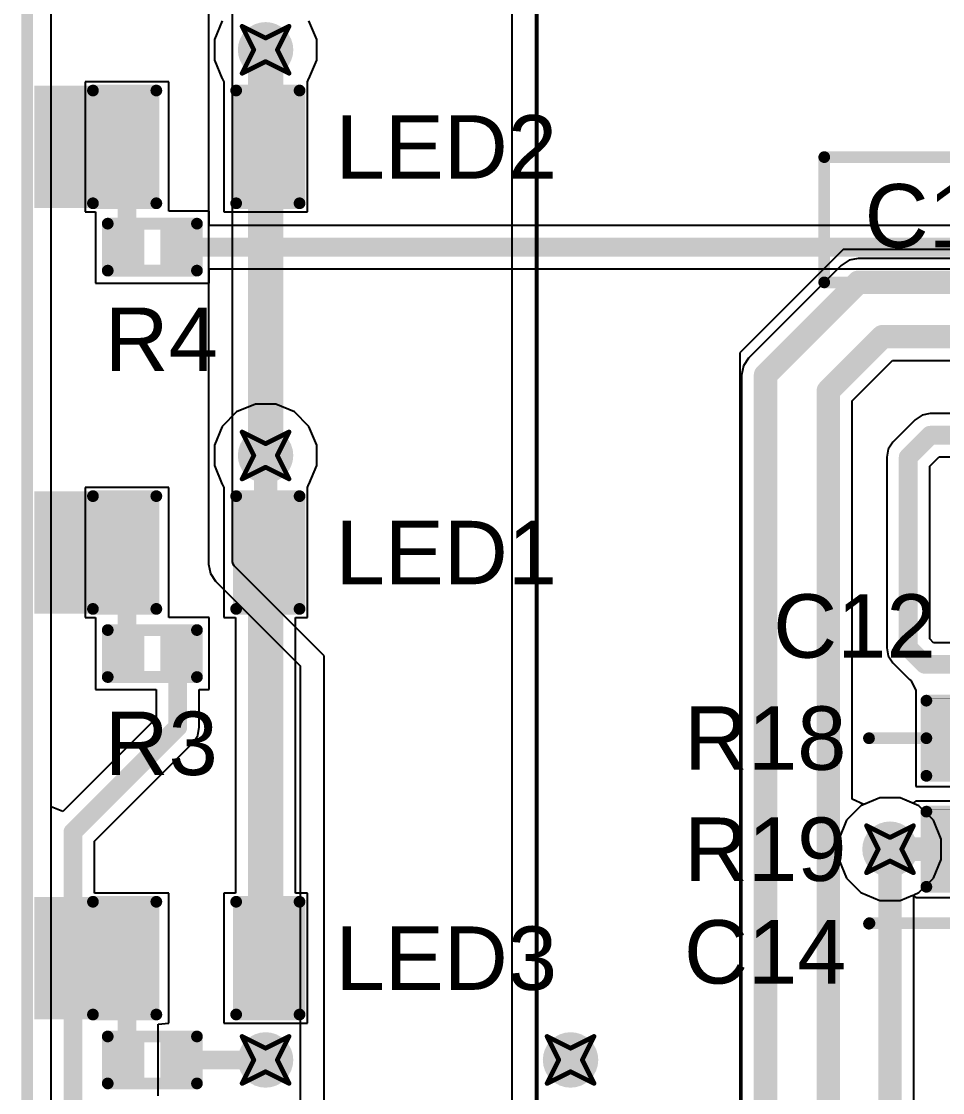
# Model space of a CAD drawing. Header units: inches. Extents: x -6 to 328, y -12 to 81.
# Drawn here: x -5.71 to 4.25, y 15.75 to 27.33 of the extents above; entities that cross this region are included whole.
import ezdxf

# ---------------------------------------------------------------- set-up
doc = ezdxf.new("R2010")
doc.units = ezdxf.units.IN
for name, color, linetype in [('Board Outline', 216, 'Continuous'), ('Bottom Layer', 5, 'Continuous'), ('Drill Drawing', 1, 'Continuous'), ('Top Layer', 1, 'Continuous'), ('Top Overlay', 2, 'Continuous'), ('Top Paste', 8, 'Continuous'), ('Top Solder', 216, 'Continuous'), ('Via Holes', 16, 'Continuous')]:
    doc.layers.add(name, color=color, linetype=linetype)
doc.styles.add('Arial', font='', dxfattribs={"height": 0.2})
doc.styles.get('Arial').set_extended_font_data('Arial')

# ---------------------------------------------------------------- blocks, each defined once
blk = doc.blocks.new('R___0402_14')
at = {"layer": 'Top Layer'}
for points in [[(-0.6985, -0.3175), (-0.6985, 0.3175), (-0.2412999999999999, 0.3175), (-0.2413, -0.3175)], [(0.2412999999999999, -0.3175), (0.2413, 0.3175), (0.6985, 0.3175), (0.6985, -0.3175)]]:
    blk.add_hatch(color=1, dxfattribs=at).paths.add_polyline_path(points)
at = {"layer": 'Top Paste'}
for points in [[(-0.6985, -0.3175), (-0.6985, 0.3175), (-0.2412999999999999, 0.3175), (-0.2413, -0.3175)], [(0.2412999999999999, -0.3175), (0.2413, 0.3175), (0.6985, 0.3175), (0.6985, -0.3175)]]:
    blk.add_hatch(color=8, dxfattribs=at).paths.add_polyline_path(points)
at = {"layer": 'Top Solder'}
for points in [[(-0.75350116, -0.37250116), (-0.75350116, 0.37250116), (-0.1862988399999999, 0.37250116), (-0.18629884, -0.37250116)], [(0.1862988399999999, -0.37250116), (0.18629884, 0.37250116), (0.75350116, 0.37250116), (0.75350116, -0.37250116)]]:
    blk.add_hatch(color=216, dxfattribs=at).paths.add_polyline_path(points)
at = {"layer": 'Top Overlay'}
for points, const_width in [([(0.7874, 0.4064), (-0.7874, 0.4064)], 0.127), ([(-0.7874, 0.4064), (-0.7874, -0.4064)], 0.127), ([(0.7874, 0.4064), (0.7874, -0.4064)], 0.127), ([(0.7874, -0.4064), (-0.7874, -0.4064)], 0.127), ([(0.8128, -0.4318), (-0.8128, -0.4318)], 0.0032258)]:
    blk.add_lwpolyline(points, dxfattribs=dict(at, const_width=const_width))
for points, const_width in [([(-0.8191499999999999, 0.4064, 1), (-0.7556499999999999, 0.4064, 1)], 0.0635), ([(-0.8191499999999999, 0.4064, 1), (-0.7556499999999999, 0.4064, 1)], 0.0635), ([(0.7556499999999999, 0.4064, 1), (0.8191499999999999, 0.4064, 1)], 0.0635), ([(0.7556499999999999, 0.4064, 1), (0.8191499999999999, 0.4064, 1)], 0.0635), ([(-0.8191499999999999, -0.4064, 1), (-0.7556499999999999, -0.4064, 1)], 0.0635), ([(-0.8191499999999999, -0.4064, 1), (-0.7556499999999999, -0.4064, 1)], 0.0635), ([(0.7556499999999999, -0.4064, 1), (0.8191499999999999, -0.4064, 1)], 0.0635), ([(0.7556499999999999, -0.4064, 1), (0.8191499999999999, -0.4064, 1)], 0.0635), ([(-0.81360518, -0.4318, 1), (-0.8119948199999999, -0.4318, 1)], 0.0016129), ([(0.8119948199999999, -0.4318, 1), (0.81360518, -0.4318, 1)], 0.0016129)]:
    blk.add_lwpolyline(points, format="xyb", close=True, dxfattribs=dict(at, const_width=const_width))
blk = doc.blocks.new('R___0402_15')
at = {"layer": 'Top Layer'}
for points in [[(-0.6985, -0.3175), (-0.6985, 0.3175), (-0.2412999999999999, 0.3175), (-0.2413, -0.3175)], [(0.2412999999999999, -0.3175), (0.2413, 0.3175), (0.6985, 0.3175), (0.6985, -0.3175)]]:
    blk.add_hatch(color=1, dxfattribs=at).paths.add_polyline_path(points)
at = {"layer": 'Top Paste'}
for points in [[(-0.6985, -0.3175), (-0.6985, 0.3175), (-0.2412999999999999, 0.3175), (-0.2413, -0.3175)], [(0.2412999999999999, -0.3175), (0.2413, 0.3175), (0.6985, 0.3175), (0.6985, -0.3175)]]:
    blk.add_hatch(color=8, dxfattribs=at).paths.add_polyline_path(points)
at = {"layer": 'Top Solder'}
for points in [[(-0.75350116, -0.37250116), (-0.75350116, 0.37250116), (-0.1862988399999999, 0.37250116), (-0.18629884, -0.37250116)], [(0.1862988399999999, -0.37250116), (0.18629884, 0.37250116), (0.75350116, 0.37250116), (0.75350116, -0.37250116)]]:
    blk.add_hatch(color=216, dxfattribs=at).paths.add_polyline_path(points)
at = {"layer": 'Top Overlay'}
for points, const_width in [([(0.7874, 0.4064), (-0.7874, 0.4064)], 0.127), ([(-0.7874, 0.4064), (-0.7874, -0.4064)], 0.127), ([(0.7874, 0.4064), (0.7874, -0.4064)], 0.127), ([(0.7874, -0.4064), (-0.7874, -0.4064)], 0.127), ([(0.8128, -0.4318), (-0.8128, -0.4318)], 0.0032258)]:
    blk.add_lwpolyline(points, dxfattribs=dict(at, const_width=const_width))
for points, const_width in [([(-0.8191499999999999, 0.4064, 1), (-0.7556499999999999, 0.4064, 1)], 0.0635), ([(-0.8191499999999999, 0.4064, 1), (-0.7556499999999999, 0.4064, 1)], 0.0635), ([(0.7556499999999999, 0.4064, 1), (0.8191499999999999, 0.4064, 1)], 0.0635), ([(0.7556499999999999, 0.4064, 1), (0.8191499999999999, 0.4064, 1)], 0.0635), ([(-0.8191499999999999, -0.4064, 1), (-0.7556499999999999, -0.4064, 1)], 0.0635), ([(-0.8191499999999999, -0.4064, 1), (-0.7556499999999999, -0.4064, 1)], 0.0635), ([(0.7556499999999999, -0.4064, 1), (0.8191499999999999, -0.4064, 1)], 0.0635), ([(0.7556499999999999, -0.4064, 1), (0.8191499999999999, -0.4064, 1)], 0.0635), ([(-0.81360518, -0.4318, 1), (-0.8119948199999999, -0.4318, 1)], 0.0016129), ([(0.8119948199999999, -0.4318, 1), (0.81360518, -0.4318, 1)], 0.0016129)]:
    blk.add_lwpolyline(points, format="xyb", close=True, dxfattribs=dict(at, const_width=const_width))
blk = doc.blocks.new('R___0201_28')
at = {"layer": 'Top Layer'}
for points in [[(-0.40999791, 0.18499963), (-0.13999845, 0.18499963), (-0.13999845, -0.18499963), (-0.40999791, -0.18499963)], [(0.14000099, 0.18499963), (0.41000045, 0.18499963), (0.41000045, -0.18499963), (0.14000099, -0.18499963)]]:
    blk.add_hatch(color=1, dxfattribs=at).paths.add_polyline_path(points)
at = {"layer": 'Top Paste'}
for points in [[(-0.40999791, 0.18499963), (-0.13999845, 0.18499963), (-0.13999845, -0.18499963), (-0.40999791, -0.18499963)], [(0.14000099, 0.18499963), (0.41000045, 0.18499963), (0.41000045, -0.18499963), (0.14000099, -0.18499963)]]:
    blk.add_hatch(color=8, dxfattribs=at).paths.add_polyline_path(points)
at = {"layer": 'Top Solder'}
for points in [[(-0.46499907, 0.24000079), (-0.08499729, 0.24000079), (-0.08499729, -0.24000079), (-0.46499907, -0.24000079)], [(0.08499983, 0.24000079), (0.46500161, 0.24000079), (0.46500161, -0.24000079), (0.08499983, -0.24000079)]]:
    blk.add_hatch(color=216, dxfattribs=at).paths.add_polyline_path(points)
at = {"layer": 'Top Overlay', "const_width": 0.127}
for points in [[(-0.4826, 0.254), (-0.4826, -0.254)], [(0.4826, 0.254), (-0.4826, 0.254)], [(0.4826, 0.254), (0.4826, -0.254)], [(0.4826, -0.254), (-0.4826, -0.254)]]:
    blk.add_lwpolyline(points, dxfattribs=at)
at = {"layer": 'Top Overlay', "const_width": 0.0635}
for points in [[(-0.51435, 0.254, 1), (-0.4508499999999999, 0.254, 1)], [(-0.51435, 0.254, 1), (-0.4508499999999999, 0.254, 1)], [(0.4508499999999999, 0.254, 1), (0.51435, 0.254, 1)], [(0.4508499999999999, 0.254, 1), (0.51435, 0.254, 1)], [(-0.51435, -0.254, 1), (-0.4508499999999999, -0.254, 1)], [(-0.51435, -0.254, 1), (-0.4508499999999999, -0.254, 1)], [(0.4508499999999999, -0.254, 1), (0.51435, -0.254, 1)], [(0.4508499999999999, -0.254, 1), (0.51435, -0.254, 1)]]:
    blk.add_lwpolyline(points, format="xyb", close=True, dxfattribs=at)
blk = doc.blocks.new('R___0201_29')
at = {"layer": 'Top Layer'}
for points in [[(-0.40999791, 0.18499963), (-0.13999845, 0.18499963), (-0.13999845, -0.18499963), (-0.40999791, -0.18499963)], [(0.14000099, 0.18499963), (0.41000045, 0.18499963), (0.41000045, -0.18499963), (0.14000099, -0.18499963)]]:
    blk.add_hatch(color=1, dxfattribs=at).paths.add_polyline_path(points)
at = {"layer": 'Top Paste'}
for points in [[(-0.40999791, 0.18499963), (-0.13999845, 0.18499963), (-0.13999845, -0.18499963), (-0.40999791, -0.18499963)], [(0.14000099, 0.18499963), (0.41000045, 0.18499963), (0.41000045, -0.18499963), (0.14000099, -0.18499963)]]:
    blk.add_hatch(color=8, dxfattribs=at).paths.add_polyline_path(points)
at = {"layer": 'Top Solder'}
for points in [[(-0.46499907, 0.24000079), (-0.08499729, 0.24000079), (-0.08499729, -0.24000079), (-0.46499907, -0.24000079)], [(0.08499983, 0.24000079), (0.46500161, 0.24000079), (0.46500161, -0.24000079), (0.08499983, -0.24000079)]]:
    blk.add_hatch(color=216, dxfattribs=at).paths.add_polyline_path(points)
at = {"layer": 'Top Overlay', "const_width": 0.127}
for points in [[(-0.4826, 0.254), (-0.4826, -0.254)], [(0.4826, 0.254), (-0.4826, 0.254)], [(0.4826, 0.254), (0.4826, -0.254)], [(0.4826, -0.254), (-0.4826, -0.254)]]:
    blk.add_lwpolyline(points, dxfattribs=at)
at = {"layer": 'Top Overlay', "const_width": 0.0635}
for points in [[(-0.51435, 0.254, 1), (-0.4508499999999999, 0.254, 1)], [(-0.51435, 0.254, 1), (-0.4508499999999999, 0.254, 1)], [(0.4508499999999999, 0.254, 1), (0.51435, 0.254, 1)], [(0.4508499999999999, 0.254, 1), (0.51435, 0.254, 1)], [(-0.51435, -0.254, 1), (-0.4508499999999999, -0.254, 1)], [(-0.51435, -0.254, 1), (-0.4508499999999999, -0.254, 1)], [(0.4508499999999999, -0.254, 1), (0.51435, -0.254, 1)], [(0.4508499999999999, -0.254, 1), (0.51435, -0.254, 1)]]:
    blk.add_lwpolyline(points, format="xyb", close=True, dxfattribs=at)
blk = doc.blocks.new('R___0201_30')
at = {"layer": 'Top Layer'}
for points in [[(-0.40999791, 0.18499963), (-0.13999845, 0.18499963), (-0.13999845, -0.18499963), (-0.40999791, -0.18499963)], [(0.14000099, 0.18499963), (0.41000045, 0.18499963), (0.41000045, -0.18499963), (0.14000099, -0.18499963)]]:
    blk.add_hatch(color=1, dxfattribs=at).paths.add_polyline_path(points)
at = {"layer": 'Top Paste'}
for points in [[(-0.40999791, 0.18499963), (-0.13999845, 0.18499963), (-0.13999845, -0.18499963), (-0.40999791, -0.18499963)], [(0.14000099, 0.18499963), (0.41000045, 0.18499963), (0.41000045, -0.18499963), (0.14000099, -0.18499963)]]:
    blk.add_hatch(color=8, dxfattribs=at).paths.add_polyline_path(points)
at = {"layer": 'Top Solder'}
for points in [[(-0.46499907, 0.24000079), (-0.08499729, 0.24000079), (-0.08499729, -0.24000079), (-0.46499907, -0.24000079)], [(0.08499983, 0.24000079), (0.46500161, 0.24000079), (0.46500161, -0.24000079), (0.08499983, -0.24000079)]]:
    blk.add_hatch(color=216, dxfattribs=at).paths.add_polyline_path(points)
at = {"layer": 'Top Overlay', "const_width": 0.127}
for points in [[(-0.4826, 0.254), (-0.4826, -0.254)], [(0.4826, 0.254), (-0.4826, 0.254)], [(0.4826, 0.254), (0.4826, -0.254)], [(0.4826, -0.254), (-0.4826, -0.254)]]:
    blk.add_lwpolyline(points, dxfattribs=at)
at = {"layer": 'Top Overlay', "const_width": 0.0635}
for points in [[(-0.51435, 0.254, 1), (-0.4508499999999999, 0.254, 1)], [(-0.51435, 0.254, 1), (-0.4508499999999999, 0.254, 1)], [(0.4508499999999999, 0.254, 1), (0.51435, 0.254, 1)], [(0.4508499999999999, 0.254, 1), (0.51435, 0.254, 1)], [(-0.51435, -0.254, 1), (-0.4508499999999999, -0.254, 1)], [(-0.51435, -0.254, 1), (-0.4508499999999999, -0.254, 1)], [(0.4508499999999999, -0.254, 1), (0.51435, -0.254, 1)], [(0.4508499999999999, -0.254, 1), (0.51435, -0.254, 1)]]:
    blk.add_lwpolyline(points, format="xyb", close=True, dxfattribs=at)
blk = doc.blocks.new('LED_0603_35')
at = {"layer": 'Top Layer'}
for points in [[(-0.999998, 0.5000002699999999), (-0.499999, 0.5000002699999999), (-0.499999, -0.5000002699999999), (-0.999998, -0.5000002699999999)], [(0.50000154, 0.5000002699999999), (1.00000054, 0.5000002699999999), (1.00000054, -0.5000002699999999), (0.50000154, -0.5000002699999999)]]:
    blk.add_hatch(color=1, dxfattribs=at).paths.add_polyline_path(points)
at = {"layer": 'Top Overlay'}
blk.add_hatch(color=2, dxfattribs=at).paths.add_polyline_path([(1.11762794, -0.6603492), (1.75262286, -0.6603492), (1.75262286, 0.6604508), (1.11762794, 0.6604508)])
at = {"layer": 'Top Paste'}
for points in [[(-0.999998, 0.5000002699999999), (-0.499999, 0.5000002699999999), (-0.499999, -0.5000002699999999), (-0.999998, -0.5000002699999999)], [(0.50000154, 0.5000002699999999), (1.00000054, 0.5000002699999999), (1.00000054, -0.5000002699999999), (0.50000154, -0.5000002699999999)]]:
    blk.add_hatch(color=8, dxfattribs=at).paths.add_polyline_path(points)
at = {"layer": 'Top Solder'}
for points in [[(-1.101598, 0.6016002699999999), (-0.398399, 0.6016002699999999), (-0.398399, -0.6016002699999999), (-1.101598, -0.6016002699999999)], [(0.39840154, 0.6016002699999999), (1.10160054, 0.6016002699999999), (1.10160054, -0.6016002699999999), (0.39840154, -0.6016002699999999)]]:
    blk.add_hatch(color=216, dxfattribs=at).paths.add_polyline_path(points)
at = {"layer": 'Top Overlay', "const_width": 0.127}
for points in [[(-1.1176, 0.6096), (-1.1176, -0.6096)], [(-0.4318, 0.6096), (-1.1176, 0.6096)], [(1.11760254, 0.6096), (0.4318, 0.6096)], [(1.11760254, 0.6096), (1.11760254, -0.6096)], [(-0.4318, -0.6096), (-1.1176, -0.6096)], [(1.11760254, -0.6096), (0.4318, -0.6096)]]:
    blk.add_lwpolyline(points, dxfattribs=at)
at = {"layer": 'Top Overlay', "const_width": 0.0635}
for points in [[(-1.14935, 0.6096, 1), (-1.08585, 0.6096, 1)], [(-1.14935, 0.6096, 1), (-1.08585, 0.6096, 1)], [(-0.46355, 0.6096, 1), (-0.40005, 0.6096, 1)], [(0.40005, 0.6096, 1), (0.46355, 0.6096, 1)], [(1.08585254, 0.6096, 1), (1.14935254, 0.6096, 1)], [(1.08585254, 0.6096, 1), (1.14935254, 0.6096, 1)], [(-1.14935, -0.6096, 1), (-1.08585, -0.6096, 1)], [(-1.14935, -0.6096, 1), (-1.08585, -0.6096, 1)], [(-0.46355, -0.6096, 1), (-0.40005, -0.6096, 1)], [(0.40005, -0.6096, 1), (0.46355, -0.6096, 1)], [(1.08585254, -0.6096, 1), (1.14935254, -0.6096, 1)], [(1.08585254, -0.6096, 1), (1.14935254, -0.6096, 1)]]:
    blk.add_lwpolyline(points, format="xyb", close=True, dxfattribs=at)
blk = doc.blocks.new('LED_0603_36')
at = {"layer": 'Top Layer'}
for points in [[(-0.999998, 0.5000002699999999), (-0.499999, 0.5000002699999999), (-0.499999, -0.5000002699999999), (-0.999998, -0.5000002699999999)], [(0.50000154, 0.5000002699999999), (1.00000054, 0.5000002699999999), (1.00000054, -0.5000002699999999), (0.50000154, -0.5000002699999999)]]:
    blk.add_hatch(color=1, dxfattribs=at).paths.add_polyline_path(points)
at = {"layer": 'Top Overlay'}
blk.add_hatch(color=2, dxfattribs=at).paths.add_polyline_path([(1.11760254, -0.66035936), (1.75259746, -0.66035936), (1.75259746, 0.6604406399999999), (1.11760254, 0.6604406399999999)])
at = {"layer": 'Top Paste'}
for points in [[(-0.999998, 0.5000002699999999), (-0.499999, 0.5000002699999999), (-0.499999, -0.5000002699999999), (-0.999998, -0.5000002699999999)], [(0.50000154, 0.5000002699999999), (1.00000054, 0.5000002699999999), (1.00000054, -0.5000002699999999), (0.50000154, -0.5000002699999999)]]:
    blk.add_hatch(color=8, dxfattribs=at).paths.add_polyline_path(points)
at = {"layer": 'Top Solder'}
for points in [[(-1.101598, 0.6016002699999999), (-0.398399, 0.6016002699999999), (-0.398399, -0.6016002699999999), (-1.101598, -0.6016002699999999)], [(0.39840154, 0.6016002699999999), (1.10160054, 0.6016002699999999), (1.10160054, -0.6016002699999999), (0.39840154, -0.6016002699999999)]]:
    blk.add_hatch(color=216, dxfattribs=at).paths.add_polyline_path(points)
at = {"layer": 'Top Overlay', "const_width": 0.127}
for points in [[(-1.1176, 0.6096), (-1.1176, -0.6096)], [(-0.4318, 0.6096), (-1.1176, 0.6096)], [(1.11760254, 0.6096), (0.4318, 0.6096)], [(1.11760254, 0.6096), (1.11760254, -0.6096)], [(-0.4318, -0.6096), (-1.1176, -0.6096)], [(1.11760254, -0.6096), (0.4318, -0.6096)]]:
    blk.add_lwpolyline(points, dxfattribs=at)
at = {"layer": 'Top Overlay', "const_width": 0.0635}
for points in [[(-1.14935, 0.6096, 1), (-1.08585, 0.6096, 1)], [(-1.14935, 0.6096, 1), (-1.08585, 0.6096, 1)], [(-0.46355, 0.6096, 1), (-0.40005, 0.6096, 1)], [(0.40005, 0.6096, 1), (0.46355, 0.6096, 1)], [(1.08585254, 0.6096, 1), (1.14935254, 0.6096, 1)], [(1.08585254, 0.6096, 1), (1.14935254, 0.6096, 1)], [(-1.14935, -0.6096, 1), (-1.08585, -0.6096, 1)], [(-1.14935, -0.6096, 1), (-1.08585, -0.6096, 1)], [(-0.46355, -0.6096, 1), (-0.40005, -0.6096, 1)], [(0.40005, -0.6096, 1), (0.46355, -0.6096, 1)], [(1.08585254, -0.6096, 1), (1.14935254, -0.6096, 1)], [(1.08585254, -0.6096, 1), (1.14935254, -0.6096, 1)]]:
    blk.add_lwpolyline(points, format="xyb", close=True, dxfattribs=at)
blk = doc.blocks.new('LED_0603_37')
at = {"layer": 'Top Layer'}
for points in [[(-0.999998, 0.5000002699999999), (-0.499999, 0.5000002699999999), (-0.499999, -0.5000002699999999), (-0.999998, -0.5000002699999999)], [(0.50000154, 0.5000002699999999), (1.00000054, 0.5000002699999999), (1.00000054, -0.5000002699999999), (0.50000154, -0.5000002699999999)]]:
    blk.add_hatch(color=1, dxfattribs=at).paths.add_polyline_path(points)
at = {"layer": 'Top Overlay'}
blk.add_hatch(color=2, dxfattribs=at).paths.add_polyline_path([(1.11757714, -0.6603746), (1.75257206, -0.6603746), (1.75257206, 0.6604253999999999), (1.11757714, 0.6604253999999999)])
at = {"layer": 'Top Paste'}
for points in [[(-0.999998, 0.5000002699999999), (-0.499999, 0.5000002699999999), (-0.499999, -0.5000002699999999), (-0.999998, -0.5000002699999999)], [(0.50000154, 0.5000002699999999), (1.00000054, 0.5000002699999999), (1.00000054, -0.5000002699999999), (0.50000154, -0.5000002699999999)]]:
    blk.add_hatch(color=8, dxfattribs=at).paths.add_polyline_path(points)
at = {"layer": 'Top Solder'}
for points in [[(-1.101598, 0.6016002699999999), (-0.398399, 0.6016002699999999), (-0.398399, -0.6016002699999999), (-1.101598, -0.6016002699999999)], [(0.39840154, 0.6016002699999999), (1.10160054, 0.6016002699999999), (1.10160054, -0.6016002699999999), (0.39840154, -0.6016002699999999)]]:
    blk.add_hatch(color=216, dxfattribs=at).paths.add_polyline_path(points)
at = {"layer": 'Top Overlay', "const_width": 0.127}
for points in [[(-1.1176, 0.6096), (-1.1176, -0.6096)], [(-0.4318, 0.6096), (-1.1176, 0.6096)], [(1.11760254, 0.6096), (0.4318, 0.6096)], [(1.11760254, 0.6096), (1.11760254, -0.6096)], [(-0.4318, -0.6096), (-1.1176, -0.6096)], [(1.11760254, -0.6096), (0.4318, -0.6096)]]:
    blk.add_lwpolyline(points, dxfattribs=at)
at = {"layer": 'Top Overlay', "const_width": 0.0635}
for points in [[(-1.14935, 0.6096, 1), (-1.08585, 0.6096, 1)], [(-1.14935, 0.6096, 1), (-1.08585, 0.6096, 1)], [(-0.46355, 0.6096, 1), (-0.40005, 0.6096, 1)], [(0.40005, 0.6096, 1), (0.46355, 0.6096, 1)], [(1.08585254, 0.6096, 1), (1.14935254, 0.6096, 1)], [(1.08585254, 0.6096, 1), (1.14935254, 0.6096, 1)], [(-1.14935, -0.6096, 1), (-1.08585, -0.6096, 1)], [(-1.14935, -0.6096, 1), (-1.08585, -0.6096, 1)], [(-0.46355, -0.6096, 1), (-0.40005, -0.6096, 1)], [(0.40005, -0.6096, 1), (0.46355, -0.6096, 1)], [(1.08585254, -0.6096, 1), (1.14935254, -0.6096, 1)], [(1.08585254, -0.6096, 1), (1.14935254, -0.6096, 1)]]:
    blk.add_lwpolyline(points, format="xyb", close=True, dxfattribs=at)

msp = doc.modelspace()

# ---------------------------------------------------------------- hatches: boundary and pattern name
at = {"layer": 'Bottom Layer'}
h = msp.add_hatch(color=5, dxfattribs=at)
edge = h.paths.add_edge_path()
edge.add_arc((-3.07202586, 27.0256), 0.2999994, 0, 360)
h = msp.add_hatch(color=5, dxfattribs=at)
edge = h.paths.add_edge_path()
edge.add_arc((-3.07205126, 22.63979978), 0.2999994, 0, 360)
h = msp.add_hatch(color=5, dxfattribs=at)
edge = h.paths.add_edge_path()
edge.add_arc((3.682999999999999, 18.38200032), 0.2999994, 0, 360)
h = msp.add_hatch(color=5, dxfattribs=at)
edge = h.paths.add_edge_path()
edge.add_arc((-3.07207666, 16.1036254), 0.2999994, 0, 360)
h = msp.add_hatch(color=5, dxfattribs=at)
edge = h.paths.add_edge_path()
edge.add_arc((0.22727412, 16.1036254), 0.2999994, 0, 360)
at = {"layer": 'Top Layer'}
h = msp.add_hatch(color=1, dxfattribs=at)
edge = h.paths.add_edge_path()
edge.add_arc((-3.07202586, 27.0256), 0.2999994, 0, 360)
h = msp.add_hatch(color=1, dxfattribs=at)
edge = h.paths.add_edge_path()
edge.add_arc((-3.07205126, 22.63979978), 0.2999994, 0, 360)
h = msp.add_hatch(color=1, dxfattribs=at)
edge = h.paths.add_edge_path()
edge.add_arc((3.682999999999999, 18.38200032), 0.2999994, 0, 360)
h = msp.add_hatch(color=1, dxfattribs=at)
edge = h.paths.add_edge_path()
edge.add_arc((-3.07207666, 16.1036254), 0.2999994, 0, 360)
h = msp.add_hatch(color=1, dxfattribs=at)
edge = h.paths.add_edge_path()
edge.add_arc((0.22727412, 16.1036254), 0.2999994, 0, 360)
at = {"layer": 'Via Holes'}
h = msp.add_hatch(color=7, dxfattribs=at)
edge = h.paths.add_edge_path()
edge.add_arc((-3.07202586, 27.0256), 0.1499997, 0, 360)
h = msp.add_hatch(color=7, dxfattribs=at)
edge = h.paths.add_edge_path()
edge.add_arc((-3.07205126, 22.63979978), 0.1499997, 0, 360)
h = msp.add_hatch(color=7, dxfattribs=at)
edge = h.paths.add_edge_path()
edge.add_arc((3.682999999999999, 18.38200032), 0.1499997, 0, 360)
h = msp.add_hatch(color=7, dxfattribs=at)
edge = h.paths.add_edge_path()
edge.add_arc((-3.07207666, 16.1036254), 0.1499997, 0, 360)
h = msp.add_hatch(color=7, dxfattribs=at)
edge = h.paths.add_edge_path()
edge.add_arc((0.22727412, 16.1036254), 0.1499997, 0, 360)

# ---------------------------------------------------------------- linework, layer by layer
at = {"layer": 'Board Outline', "const_width": 0.127}
msp.add_lwpolyline([(-5.65000394, 32.40735708), (-5.6500014, -1.40736066)], dxfattribs=at)
at = {"layer": 'Bottom Layer'}
for p, q in [((-5.391038239999999, -1.30009392), (-5.39104078, 32.30009034)), ((-3.687975859999999, 32.30879745999999), (-3.687975859999999, 21.46299746)), ((-3.429, 21.48850414), (-3.429, 32.28329332)), ((-0.4064, 28.4228032), (-0.40640254, 15.14406928)), ((-0.14742668, 15.14406928), (-0.14742414, 28.42259746)), ((-0.127, 15.1892), (-0.12700254, 28.3718)), ((3.175, 24.8666), (2.0574, 23.749)), ((14.93645984, 24.8666), (3.175, 24.8666)), ((3.156585, 24.69412384), (2.1534882, 23.69102704)), ((3.24060312, 24.75026292), (3.156585, 24.69412384)), ((3.33970884, 24.76997586), (3.24060312, 24.75026292)), ((14.94298002, 24.76997586), (3.33970884, 24.76997586)), ((2.0574, 23.749), (2.0574, 13.4112)), ((2.1534882, 23.69102704), (2.09734912, 23.60700892)), ((3.27484994, 23.22998402), (3.709794459999999, 23.66492854)), ((3.709794459999999, 23.66492854), (15.30135624, 23.66492854)), ((2.09734912, 23.60700892), (2.07763618, 23.5079032)), ((2.07763618, 23.5079032), (2.07763618, 13.274294)), ((3.27484994, 18.92325908), (3.27484994, 23.22998402)), ((-3.687975859999999, 21.46299746), (-3.66826292, 21.36389174)), ((-3.42431116, 21.46493802), (-3.429, 21.48850414)), ((-3.410966, 21.44496346), (-3.42431116, 21.46493802)), ((-2.9659199, 20.99991736), (-3.410966, 21.44496346)), ((-3.66826292, 21.36389174), (-3.61212384, 21.27987362)), ((-3.61212384, 21.27987362), (-2.69737586, 20.36512564)), ((-2.4384, 20.47239746), (-2.9659199, 20.99991736)), ((-2.4384, 20.36512564), (-2.4384, 20.47239746)), ((-2.69737586, 20.36512564), (-2.69737586, 14.5034)), ((-2.4384, 14.52890668), (-2.4384, 20.36512564)), ((3.40185248, 18.8651896), (3.27484994, 18.92325908)), ((3.5728021, 18.93599972), (3.40185248, 18.8651896)), ((3.7931979, 18.93599972), (3.5728021, 18.93599972)), ((3.99681446, 18.85165902), (3.7931979, 18.93599972)), ((4.1526587, 18.69581478), (3.99681446, 18.85165902)), ((4.236999399999999, 18.49219822), (4.1526587, 18.69581478)), ((4.236999399999999, 18.27180242), (4.236999399999999, 18.49219822)), ((4.1526587, 18.06818586), (4.236999399999999, 18.27180242)), ((3.99681446, 17.91234162), (4.1526587, 18.06818586)), ((3.94197586, 17.8896264), (3.99681446, 17.91234162)), ((3.94197586, 13.1173093), (3.94197586, 17.8896264))]:
    msp.add_line(p, q, dxfattribs=at)
for points, const_width in [([(-3.07205126, 27.0255746), (-3.07202586, 27.0256)], 0.3809999999999999), ([(-3.07205126, 22.63979978), (-3.07205126, 27.0255746)], 0.3809999999999999), ([(2.33661204, 23.5079032), (3.33970884, 24.511)], 0.254), ([(3.33970884, 24.511), (15.05025184, 24.511)], 0.254), ([(3.01587408, 23.33725584), (3.60252264, 23.9239044)], 0.254), ([(3.60252264, 23.9239044), (15.30135624, 23.9239044)], 0.254), ([(2.33661204, 12.78199882), (2.33661204, 23.5079032)], 0.254), ([(3.01587408, 12.85270988), (3.01587408, 23.33725584)], 0.254), ([(3.682999999999999, 13.01003748), (3.682999999999999, 18.38200032)], 0.254)]:
    msp.add_lwpolyline(points, dxfattribs=dict(at, const_width=const_width))
for points, const_width in [([(-3.16730126, 27.0255746, 1), (-2.97680126, 27.0255746, 1)], 0.1905), ([(-3.16730126, 27.0255746, 1), (-2.97680126, 27.0255746, 1)], 0.1905), ([(-3.16727586, 27.0256, 1), (-2.97677586, 27.0256, 1)], 0.1905), ([(3.27620884, 24.511, 1), (3.40320884, 24.511, 1)], 0.127), ([(3.27620884, 24.511, 1), (3.40320884, 24.511, 1)], 0.127), ([(3.53902264, 23.9239044, 1), (3.66602264, 23.9239044, 1)], 0.127), ([(3.53902264, 23.9239044, 1), (3.66602264, 23.9239044, 1)], 0.127), ([(2.27311204, 23.5079032, 1), (2.40011204, 23.5079032, 1)], 0.127), ([(2.27311204, 23.5079032, 1), (2.40011204, 23.5079032, 1)], 0.127), ([(2.95237408, 23.33725584, 1), (3.07937408, 23.33725584, 1)], 0.127), ([(2.95237408, 23.33725584, 1), (3.07937408, 23.33725584, 1)], 0.127), ([(-3.16730126, 22.63979978, 1), (-2.97680126, 22.63979978, 1)], 0.1905), ([(3.619499999999999, 18.38200032, 1), (3.7465, 18.38200032, 1)], 0.127)]:
    msp.add_lwpolyline(points, format="xyb", close=True, dxfattribs=dict(at, const_width=const_width))
at = {"layer": 'Drill Drawing', "const_width": 0.0508}
for points in [[(-3.32602586, 27.2796), (-3.07202586, 27.1526)], [(-3.32602586, 27.2796), (-3.19902586, 27.0256)], [(-3.07202586, 27.1526), (-2.81802586, 27.2796)], [(-2.94502586, 27.0256), (-2.81802586, 27.2796)], [(-3.32602586, 26.7716), (-3.19902586, 27.0256)], [(-2.94502586, 27.0256), (-2.81802586, 26.7716)], [(-3.32602586, 26.7716), (-3.07202586, 26.8986)], [(-3.07202586, 26.8986), (-2.81802586, 26.7716)], [(-3.32605126, 22.89379978), (-3.07205126, 22.76679978)], [(-3.32605126, 22.89379978), (-3.19905126, 22.63979978)], [(-3.07205126, 22.76679978), (-2.81805126, 22.89379978)], [(-2.94505126, 22.63979978), (-2.81805126, 22.89379978)], [(-3.32605126, 22.38579978), (-3.19905126, 22.63979978)], [(-2.94505126, 22.63979978), (-2.81805126, 22.38579978)], [(-3.32605126, 22.38579978), (-3.07205126, 22.51279978)], [(-3.07205126, 22.51279978), (-2.81805126, 22.38579978)], [(3.429, 18.63600032), (3.682999999999999, 18.50900032)], [(3.429, 18.63600032), (3.556, 18.38200032)], [(3.682999999999999, 18.50900032), (3.937, 18.63600032)], [(3.81, 18.38200032), (3.937, 18.63600032)], [(3.429, 18.12800032), (3.556, 18.38200032)], [(3.81, 18.38200032), (3.937, 18.12800032)], [(3.429, 18.12800032), (3.682999999999999, 18.25500032)], [(3.682999999999999, 18.25500032), (3.937, 18.12800032)], [(-3.32607666, 16.3576254), (-3.07207666, 16.2306254)], [(-3.32607666, 16.3576254), (-3.19907666, 16.1036254)], [(-3.07207666, 16.2306254), (-2.81807666, 16.3576254)], [(-2.94507666, 16.1036254), (-2.81807666, 16.3576254)], [(-0.02672588, 16.3576254), (0.22727412, 16.2306254)], [(-0.02672588, 16.3576254), (0.10027412, 16.1036254)], [(0.22727412, 16.2306254), (0.48127412, 16.3576254)], [(0.35427412, 16.1036254), (0.48127412, 16.3576254)], [(-3.32607666, 15.8496254), (-3.19907666, 16.1036254)], [(-2.94507666, 16.1036254), (-2.81807666, 15.8496254)], [(-0.02672588, 15.8496254), (0.10027412, 16.1036254)], [(0.35427412, 16.1036254), (0.48127412, 15.8496254)], [(-3.32607666, 15.8496254), (-3.07207666, 15.9766254)], [(-3.07207666, 15.9766254), (-2.81807666, 15.8496254)], [(-0.02672588, 15.8496254), (0.22727412, 15.9766254)], [(0.22727412, 15.9766254), (0.48127412, 15.8496254)]]:
    msp.add_lwpolyline(points, dxfattribs=at)
at = {"layer": 'Drill Drawing', "const_width": 0.0254}
for points in [[(-3.33872586, 27.2796, 1), (-3.31332586, 27.2796, 1)], [(-3.33872586, 27.2796, 1), (-3.31332586, 27.2796, 1)], [(-2.83072586, 27.2796, 1), (-2.80532586, 27.2796, 1)], [(-2.83072586, 27.2796, 1), (-2.80532586, 27.2796, 1)], [(-3.08472586, 27.1526, 1), (-3.05932586, 27.1526, 1)], [(-3.08472586, 27.1526, 1), (-3.05932586, 27.1526, 1)], [(-3.21172586, 27.0256, 1), (-3.18632586, 27.0256, 1)], [(-3.21172586, 27.0256, 1), (-3.18632586, 27.0256, 1)], [(-2.95772586, 27.0256, 1), (-2.93232586, 27.0256, 1)], [(-2.95772586, 27.0256, 1), (-2.93232586, 27.0256, 1)], [(-3.08472586, 26.8986, 1), (-3.05932586, 26.8986, 1)], [(-3.08472586, 26.8986, 1), (-3.05932586, 26.8986, 1)], [(-3.33872586, 26.7716, 1), (-3.31332586, 26.7716, 1)], [(-3.33872586, 26.7716, 1), (-3.31332586, 26.7716, 1)], [(-2.83072586, 26.7716, 1), (-2.80532586, 26.7716, 1)], [(-2.83072586, 26.7716, 1), (-2.80532586, 26.7716, 1)], [(-3.33875126, 22.89379978, 1), (-3.31335126, 22.89379978, 1)], [(-3.33875126, 22.89379978, 1), (-3.31335126, 22.89379978, 1)], [(-2.83075126, 22.89379978, 1), (-2.80535126, 22.89379978, 1)], [(-2.83075126, 22.89379978, 1), (-2.80535126, 22.89379978, 1)], [(-3.08475126, 22.76679978, 1), (-3.05935126, 22.76679978, 1)], [(-3.08475126, 22.76679978, 1), (-3.05935126, 22.76679978, 1)], [(-3.21175126, 22.63979978, 1), (-3.18635126, 22.63979978, 1)], [(-3.21175126, 22.63979978, 1), (-3.18635126, 22.63979978, 1)], [(-2.95775126, 22.63979978, 1), (-2.93235126, 22.63979978, 1)], [(-2.95775126, 22.63979978, 1), (-2.93235126, 22.63979978, 1)], [(-3.08475126, 22.51279978, 1), (-3.05935126, 22.51279978, 1)], [(-3.08475126, 22.51279978, 1), (-3.05935126, 22.51279978, 1)], [(-3.33875126, 22.38579978, 1), (-3.31335126, 22.38579978, 1)], [(-3.33875126, 22.38579978, 1), (-3.31335126, 22.38579978, 1)], [(-2.83075126, 22.38579978, 1), (-2.80535126, 22.38579978, 1)], [(-2.83075126, 22.38579978, 1), (-2.80535126, 22.38579978, 1)], [(3.4163, 18.63600032, 1), (3.4417, 18.63600032, 1)], [(3.4163, 18.63600032, 1), (3.4417, 18.63600032, 1)], [(3.9243, 18.63600032, 1), (3.9497, 18.63600032, 1)], [(3.9243, 18.63600032, 1), (3.9497, 18.63600032, 1)], [(3.6703, 18.50900032, 1), (3.6957, 18.50900032, 1)], [(3.6703, 18.50900032, 1), (3.6957, 18.50900032, 1)], [(3.5433, 18.38200032, 1), (3.5687, 18.38200032, 1)], [(3.5433, 18.38200032, 1), (3.5687, 18.38200032, 1)], [(3.797299999999999, 18.38200032, 1), (3.8227, 18.38200032, 1)], [(3.797299999999999, 18.38200032, 1), (3.8227, 18.38200032, 1)], [(3.6703, 18.25500032, 1), (3.6957, 18.25500032, 1)], [(3.6703, 18.25500032, 1), (3.6957, 18.25500032, 1)], [(3.4163, 18.12800032, 1), (3.4417, 18.12800032, 1)], [(3.4163, 18.12800032, 1), (3.4417, 18.12800032, 1)], [(3.9243, 18.12800032, 1), (3.9497, 18.12800032, 1)], [(3.9243, 18.12800032, 1), (3.9497, 18.12800032, 1)], [(-3.33877666, 16.3576254, 1), (-3.31337666, 16.3576254, 1)], [(-3.33877666, 16.3576254, 1), (-3.31337666, 16.3576254, 1)], [(-2.83077666, 16.3576254, 1), (-2.80537666, 16.3576254, 1)], [(-2.83077666, 16.3576254, 1), (-2.80537666, 16.3576254, 1)], [(-0.03942588, 16.3576254, 1), (-0.01402588, 16.3576254, 1)], [(-0.03942588, 16.3576254, 1), (-0.01402588, 16.3576254, 1)], [(0.46857412, 16.3576254, 1), (0.49397412, 16.3576254, 1)], [(0.46857412, 16.3576254, 1), (0.49397412, 16.3576254, 1)], [(-3.08477666, 16.2306254, 1), (-3.05937666, 16.2306254, 1)], [(-3.08477666, 16.2306254, 1), (-3.05937666, 16.2306254, 1)], [(0.21457412, 16.2306254, 1), (0.23997412, 16.2306254, 1)], [(0.21457412, 16.2306254, 1), (0.23997412, 16.2306254, 1)], [(-3.21177666, 16.1036254, 1), (-3.18637666, 16.1036254, 1)], [(-3.21177666, 16.1036254, 1), (-3.18637666, 16.1036254, 1)], [(-2.95777666, 16.1036254, 1), (-2.93237666, 16.1036254, 1)], [(-2.95777666, 16.1036254, 1), (-2.93237666, 16.1036254, 1)], [(0.08757412, 16.1036254, 1), (0.11297412, 16.1036254, 1)], [(0.08757412, 16.1036254, 1), (0.11297412, 16.1036254, 1)], [(0.34157412, 16.1036254, 1), (0.36697412, 16.1036254, 1)], [(0.34157412, 16.1036254, 1), (0.36697412, 16.1036254, 1)], [(-3.08477666, 15.9766254, 1), (-3.05937666, 15.9766254, 1)], [(-3.08477666, 15.9766254, 1), (-3.05937666, 15.9766254, 1)], [(0.21457412, 15.9766254, 1), (0.23997412, 15.9766254, 1)], [(0.21457412, 15.9766254, 1), (0.23997412, 15.9766254, 1)], [(-3.33877666, 15.8496254, 1), (-3.31337666, 15.8496254, 1)], [(-3.33877666, 15.8496254, 1), (-3.31337666, 15.8496254, 1)], [(-2.83077666, 15.8496254, 1), (-2.80537666, 15.8496254, 1)], [(-2.83077666, 15.8496254, 1), (-2.80537666, 15.8496254, 1)], [(-0.03942588, 15.8496254, 1), (-0.01402588, 15.8496254, 1)], [(-0.03942588, 15.8496254, 1), (-0.01402588, 15.8496254, 1)], [(0.46857412, 15.8496254, 1), (0.49397412, 15.8496254, 1)], [(0.46857412, 15.8496254, 1), (0.49397412, 15.8496254, 1)]]:
    msp.add_lwpolyline(points, format="xyb", close=True, dxfattribs=at)
at = {"layer": 'Top Layer'}
for p, q in [((-5.39104078, 18.84178858), (-5.39104078, 32.30009034)), ((-3.541684559999999, 27.33941446), (-3.62602526, 27.1357979)), ((-2.51802646, 27.1357979), (-2.60236716, 27.33941446)), ((-3.62602526, 27.1357979), (-3.62602526, 26.9154021)), ((-2.51802646, 26.9154021), (-2.51802646, 27.1357979)), ((-3.62602526, 26.9154021), (-3.541684559999999, 26.71178554)), ((-2.60236716, 26.71178554), (-2.51802646, 26.9154021)), ((-4.1188005, 26.67899922), (-5.0251995, 26.67899922)), ((-5.0251995, 26.67899922), (-5.0251995, 25.27260122)), ((-4.1188005, 25.28019836), (-4.1188005, 26.67899922)), ((-3.541684559999999, 26.71178554), (-3.53807776, 26.70817874)), ((-3.53807776, 26.70817874), (-3.52519996, 26.67899668)), ((-3.52519996, 26.67899668), (-3.52519996, 25.27260122)), ((-2.61880096, 26.67899668), (-2.60590792, 26.70824478)), ((-2.61880096, 25.27260122), (-2.61880096, 26.67899668)), ((-2.60590792, 26.70824478), (-2.60236716, 26.71178554)), ((-5.0251995, 25.27260122), (-4.91019846, 25.27260122)), ((-4.91019846, 25.27260122), (-4.91019846, 24.50380164)), ((-3.68380264, 25.28019836), (-4.1188005, 25.28019836)), ((-3.68380264, 25.12507802), (-3.68380264, 25.28019836)), ((-3.52519996, 25.27260122), (-2.61880096, 25.27260122)), ((6.47588494, 25.12507802), (-3.68380264, 25.12507802)), ((-3.68380264, 24.50380164), (-3.68380264, 24.65892198)), ((-3.68380264, 24.65892198), (6.37934208, 24.65892198)), ((-4.91019846, 24.50380164), (-3.68380264, 24.50380164)), ((-3.18224916, 23.19379918), (-3.38586572, 23.10945848)), ((-2.96185336, 23.19379918), (-3.18224916, 23.19379918)), ((-2.7582368, 23.10945848), (-2.96185336, 23.19379918)), ((-3.38586572, 23.10945848), (-3.541709959999999, 22.95361424)), ((-2.60239256, 22.95361424), (-2.7582368, 23.10945848)), ((4.02984462, 23.07377148), (3.95422882, 23.0232458)), ((4.1190418, 23.09151338), (4.02984462, 23.07377148)), ((7.31736662, 23.09151338), (4.1190418, 23.09151338)), ((-3.541709959999999, 22.95361424), (-3.62605066, 22.74999768)), ((-2.51805186, 22.74999768), (-2.60239256, 22.95361424)), ((3.95422882, 23.0232458), (3.71545104, 22.78446548)), ((-3.62605066, 22.74999768), (-3.62605066, 22.52960188)), ((-2.51805186, 22.52960188), (-2.51805186, 22.74999768)), ((3.66492536, 22.70884968), (3.647183459999999, 22.61965504)), ((3.71545104, 22.78446548), (3.66492536, 22.70884968)), ((3.647183459999999, 22.61965504), (3.647183459999999, 20.56053546)), ((4.113339499999999, 22.52311218), (4.2155872, 22.62535734)), ((4.2155872, 22.62535734), (5.94972394, 22.62535734)), ((-3.62605066, 22.52960188), (-3.541709959999999, 22.32598532)), ((-2.60239256, 22.32598532), (-2.51805186, 22.52960188)), ((4.113339499999999, 20.65707832), (4.113339499999999, 22.52311218)), ((-4.1188259, 22.293199), (-5.0252249, 22.293199)), ((-5.0252249, 22.293199), (-5.0252249, 20.886801)), ((-4.1188259, 20.88680354), (-4.1188259, 22.293199)), ((-3.541709959999999, 22.32598532), (-3.53810316, 22.32237852)), ((-3.53810316, 22.32237852), (-3.52522536, 22.29319646)), ((-3.52522536, 22.29319646), (-3.52522536, 20.886801)), ((-2.61882636, 22.29319646), (-2.60593332, 22.32244456)), ((-2.61882636, 20.886801), (-2.61882636, 22.29319646)), ((-2.60593332, 22.32244456), (-2.60239256, 22.32598532)), ((-5.0252249, 20.886801), (-4.91019846, 20.88599582)), ((-4.91019846, 20.88599582), (-4.91019846, 20.10960164)), ((-3.992156099999999, 20.88599836), (-4.1188259, 20.88680354)), ((-3.68380264, 20.88599836), (-3.992156099999999, 20.88599836)), ((-3.68380264, 20.10960164), (-3.68380264, 20.88599836)), ((-3.52522536, 20.886801), (-3.39575902, 20.886801)), ((-3.39575902, 20.886801), (-3.39575902, 17.90739878)), ((-2.7483181, 17.90739878), (-2.7483181, 20.886801)), ((-2.7483181, 20.886801), (-2.61882636, 20.886801)), ((4.155340939999999, 20.61507688), (4.113339499999999, 20.65707832)), ((3.647183459999999, 20.56053546), (3.66492536, 20.47134082)), ((4.911133179999999, 20.61507688), (4.155340939999999, 20.61507688)), ((3.66492536, 20.47134082), (3.71545104, 20.39572502)), ((3.71545104, 20.39572502), (3.893987639999999, 20.21718842)), ((3.893987639999999, 20.21718842), (3.908607879999999, 20.20741958)), ((3.908607879999999, 20.20741958), (3.9624, 20.10269792)), ((-4.91019846, 20.10960164), (-4.25507912, 20.10960164)), ((-4.25507912, 20.10960164), (-4.25507912, 19.79814176)), ((-3.78892308, 19.7015989), (-3.78892308, 20.10960164)), ((-3.78892308, 20.10960164), (-3.68380264, 20.10960164)), ((3.9624, 20.10269792), (3.9624, 19.06130046)), ((-4.25507912, 19.79814176), (-5.26403824, 18.78918264)), ((-3.806664979999999, 19.61240426), (-3.78892308, 19.7015989)), ((-3.85719066, 19.53678846), (-3.806664979999999, 19.61240426)), ((-4.923121979999999, 18.47085714), (-3.85719066, 19.53678846)), ((3.9624, 19.06130046), (4.417273359999999, 19.06130046)), ((3.5728021, 18.93599972), (3.36918554, 18.85165902)), ((3.7931979, 18.93599972), (3.5728021, 18.93599972)), ((3.92841226, 18.87999272), (3.7931979, 18.93599972)), ((3.9624, 18.90270286), (3.92841226, 18.87999272)), ((3.9624, 18.90270032), (3.9624, 18.90270286)), ((4.37268874, 18.90270032), (3.9624, 18.90270032)), ((-5.26403824, 18.78918264), (-5.39104078, 18.84178858)), ((3.36918554, 18.85165902), (3.2133413, 18.69581478)), ((3.2133413, 18.69581478), (3.1290006, 18.49219822)), ((-4.923121979999999, 17.90739878), (-4.923121979999999, 18.47085714)), ((3.1290006, 18.49219822), (3.1290006, 18.27180242)), ((3.1290006, 18.27180242), (3.2133413, 18.06818586)), ((3.2133413, 18.06818586), (3.36918554, 17.91234162)), ((-4.1188513, 17.90739878), (-4.923121979999999, 17.90739878)), ((-4.1188513, 16.50100078), (-4.1188513, 17.90739878)), ((-3.39575902, 17.90739878), (-3.52525076, 17.90739878)), ((-3.52525076, 17.90739878), (-3.52525076, 16.50100078)), ((-2.61885176, 17.90739878), (-2.7483181, 17.90739878)), ((-2.61885176, 16.50100078), (-2.61885176, 17.90739878)), ((3.36918554, 17.91234162), (3.5728021, 17.82800092)), ((3.7931979, 17.82800092), (3.92841226, 17.88400792)), ((3.92841226, 17.88400792), (3.9624, 17.86129778)), ((3.9624, 17.86129778), (3.9624, 17.86130032)), ((3.9624, 17.86130032), (4.82599746, 17.86130032)), ((3.5728021, 17.82800092), (3.7931979, 17.82800092)), ((-4.23380154, 16.49179582), (-4.1188513, 16.50100078)), ((-4.23380154, 15.71540164), (-4.23380154, 16.49179582)), ((-3.52525076, 16.50100078), (-2.61885176, 16.50100078))]:
    msp.add_line(p, q, dxfattribs=at)
for points, const_width in [([(-3.07201316, 25.97581292), (-3.07201316, 27.0255873)], 0.254), ([(-3.07202586, 27.0256), (-3.07201316, 27.0255873)], 0.2032), ([(-4.571999999999999, 24.892), (-4.571999999999999, 25.97580022)], 0.2032), ([(-3.07201316, 25.97581292), (-3.072000459999999, 25.97580022)], 0.2032), ([(-4.0220011, 24.892), (6.47588494, 24.892)], 0.2032), ([(3.88026148, 22.61965504), (4.1190418, 22.85843536)], 0.2032), ([(4.1190418, 22.85843536), (7.31736662, 22.85843536)], 0.2032), ([(-3.07203856, 21.5900127), (-3.07203856, 22.63978708)], 0.254), ([(3.88026148, 20.56053546), (3.88026148, 22.61965504)], 0.2032), ([(-3.07203856, 21.5899873), (-3.07202586, 21.59)], 0.3809999999999999), ([(-3.07203856, 17.20421248), (-3.07203856, 21.5899873)], 0.3809999999999999), ([(-4.572025399999999, 21.59), (-4.5720127, 21.5899873)], 0.2032), ([(-4.5720127, 20.4978127), (-4.5720127, 21.5899873)], 0.2032), ([(3.88026148, 20.56053546), (4.05879808, 20.38199886)], 0.2032), ([(-4.5720127, 20.4978127), (-4.571999999999999, 20.4978)], 0.2032), ([(-4.0220011, 19.7015989), (-4.0220011, 20.4978)], 0.2032), ([(4.05879808, 20.38199886), (7.498400039999999, 20.38199886)], 0.2032), ([(-5.1562, 18.5674), (-4.0220011, 19.7015989)], 0.2032), ([(-5.1562, 0.9652), (-5.1562, 18.5674)], 0.2032), ([(3.682999999999999, 18.38200032), (4.3942, 18.38200032)], 0.254), ([(-3.07205126, 17.20419978), (-3.07203856, 17.20421248)], 0.3809999999999999), ([(-4.5720508, 17.20419978), (-4.572025399999999, 17.20417438)], 0.2032), ([(-4.572025399999999, 16.1036254), (-4.572025399999999, 17.20417438)], 0.2032), ([(-4.572025399999999, 16.1036254), (-4.571999999999999, 16.1036)], 0.2032), ([(-4.0220011, 16.1036), (-4.0219884, 16.1036127)], 0.2032), ([(-4.0219884, 16.1036127), (-3.07208936, 16.1036127)], 0.2032), ([(-3.07208936, 16.1036127), (-3.07207666, 16.1036254)], 0.2032)]:
    msp.add_lwpolyline(points, dxfattribs=dict(at, const_width=const_width))
for points, const_width in [([(-3.13551316, 27.0255873, 1), (-3.00851316, 27.0255873, 1)], 0.127), ([(-3.12282586, 27.0256, 1), (-3.021225859999999, 27.0256, 1)], 0.1016), ([(-3.12281316, 27.0255873, 1), (-3.02121316, 27.0255873, 1)], 0.1016), ([(-4.6228, 25.97580022, 1), (-4.521199999999999, 25.97580022, 1)], 0.1016), ([(-3.13551316, 25.97581292, 1), (-3.00851316, 25.97581292, 1)], 0.127), ([(-3.12281316, 25.97581292, 1), (-3.02121316, 25.97581292, 1)], 0.1016), ([(-3.12280046, 25.97580022, 1), (-3.02120046, 25.97580022, 1)], 0.1016), ([(-4.6228, 24.892, 1), (-4.521199999999999, 24.892, 1)], 0.1016), ([(-4.0728011, 24.892, 1), (-3.9712011, 24.892, 1)], 0.1016), ([(4.0682418, 22.85843536, 1), (4.1698418, 22.85843536, 1)], 0.1016), ([(4.0682418, 22.85843536, 1), (4.1698418, 22.85843536, 1)], 0.1016), ([(-3.13553856, 22.63978708, 1), (-3.00853856, 22.63978708, 1)], 0.127), ([(3.82946148, 22.61965504, 1), (3.931061479999999, 22.61965504, 1)], 0.1016), ([(3.82946148, 22.61965504, 1), (3.931061479999999, 22.61965504, 1)], 0.1016), ([(-3.16728856, 21.5899873, 1), (-2.97678856, 21.5899873, 1)], 0.1905), ([(-3.16728856, 21.5899873, 1), (-2.97678856, 21.5899873, 1)], 0.1905), ([(-3.16727586, 21.59, 1), (-2.97677586, 21.59, 1)], 0.1905), ([(-4.6228254, 21.59, 1), (-4.5212254, 21.59, 1)], 0.1016), ([(-4.6228127, 21.5899873, 1), (-4.5212127, 21.5899873, 1)], 0.1016), ([(-4.6228127, 21.5899873, 1), (-4.5212127, 21.5899873, 1)], 0.1016), ([(-3.13553856, 21.5900127, 1), (-3.00853856, 21.5900127, 1)], 0.127), ([(3.82946148, 20.56053546, 1), (3.931061479999999, 20.56053546, 1)], 0.1016), ([(3.82946148, 20.56053546, 1), (3.931061479999999, 20.56053546, 1)], 0.1016), ([(-4.6228127, 20.4978127, 1), (-4.5212127, 20.4978127, 1)], 0.1016), ([(-4.6228127, 20.4978127, 1), (-4.5212127, 20.4978127, 1)], 0.1016), ([(-4.6228, 20.4978, 1), (-4.521199999999999, 20.4978, 1)], 0.1016), ([(-4.0728011, 20.4978, 1), (-3.9712011, 20.4978, 1)], 0.1016), ([(4.00799808, 20.38199886, 1), (4.10959808, 20.38199886, 1)], 0.1016), ([(4.00799808, 20.38199886, 1), (4.10959808, 20.38199886, 1)], 0.1016), ([(-4.0728011, 19.7015989, 1), (-3.9712011, 19.7015989, 1)], 0.1016), ([(-4.0728011, 19.7015989, 1), (-3.9712011, 19.7015989, 1)], 0.1016), ([(-5.206999999999999, 18.5674, 1), (-5.1054, 18.5674, 1)], 0.1016), ([(-5.206999999999999, 18.5674, 1), (-5.1054, 18.5674, 1)], 0.1016), ([(3.619499999999999, 18.38200032, 1), (3.7465, 18.38200032, 1)], 0.127), ([(-3.16730126, 17.20419978, 1), (-2.97680126, 17.20419978, 1)], 0.1905), ([(-3.16728856, 17.20421248, 1), (-2.97678856, 17.20421248, 1)], 0.1905), ([(-3.16728856, 17.20421248, 1), (-2.97678856, 17.20421248, 1)], 0.1905), ([(-4.622850799999999, 17.20419978, 1), (-4.5212508, 17.20419978, 1)], 0.1016), ([(-4.6228254, 17.20417438, 1), (-4.5212254, 17.20417438, 1)], 0.1016), ([(-4.6228254, 17.20417438, 1), (-4.5212254, 17.20417438, 1)], 0.1016), ([(-4.6228254, 16.1036254, 1), (-4.5212254, 16.1036254, 1)], 0.1016), ([(-4.6228254, 16.1036254, 1), (-4.5212254, 16.1036254, 1)], 0.1016), ([(-4.6228, 16.1036, 1), (-4.521199999999999, 16.1036, 1)], 0.1016), ([(-4.0728011, 16.1036, 1), (-3.9712011, 16.1036, 1)], 0.1016), ([(-4.072788399999999, 16.1036127, 1), (-3.9711884, 16.1036127, 1)], 0.1016), ([(-4.072788399999999, 16.1036127, 1), (-3.9711884, 16.1036127, 1)], 0.1016), ([(-3.12288936, 16.1036127, 1), (-3.02128936, 16.1036127, 1)], 0.1016), ([(-3.12288936, 16.1036127, 1), (-3.02128936, 16.1036127, 1)], 0.1016), ([(-3.12287666, 16.1036254, 1), (-3.02127666, 16.1036254, 1)], 0.1016)]:
    msp.add_lwpolyline(points, format="xyb", close=True, dxfattribs=dict(at, const_width=const_width))
at = {"layer": 'Top Overlay', "const_width": 0.127}
for points in [[(2.9718, 24.511), (2.9718, 25.865201)], [(2.9718, 25.865201), (7.1374, 25.865201)], [(2.9718, 24.511), (7.467599999999999, 24.511)], [(3.45579954, 19.58200046), (4.0767, 19.58200046)], [(3.45579954, 17.5768), (3.460998919999999, 17.58199938)], [(3.460998919999999, 17.58199938), (4.5006006, 17.58199938)]]:
    msp.add_lwpolyline(points, dxfattribs=at)
at = {"layer": 'Top Overlay', "const_width": 0.0635}
for points in [[(2.94005, 25.865201, 1), (3.00355, 25.865201, 1)], [(2.94005, 25.865201, 1), (3.00355, 25.865201, 1)], [(2.94005, 24.511, 1), (3.00355, 24.511, 1)], [(2.94005, 24.511, 1), (3.00355, 24.511, 1)], [(3.42404954, 19.58200046, 1), (3.48754954, 19.58200046, 1)], [(4.04495, 19.58200046, 1), (4.108449999999999, 19.58200046, 1)], [(3.42404954, 17.5768, 1), (3.48754954, 17.5768, 1)], [(3.42924892, 17.58199938, 1), (3.492748919999999, 17.58199938, 1)], [(3.42924892, 17.58199938, 1), (3.492748919999999, 17.58199938, 1)]]:
    msp.add_lwpolyline(points, format="xyb", close=True, dxfattribs=at)

# ---------------------------------------------------------------- block references
at = {"rotation": 180}
for name, p in [('LED_0603_36', (-3.82199896, 25.97580022)), ('R___0201_29', (-4.29699928, 24.892)), ('LED_0603_37', (-3.82202436, 21.59)), ('R___0201_30', (-4.29699928, 20.4978)), ('R___0402_15', (4.8641, 19.58200046)), ('R___0402_14', (4.8641, 18.38200032)), ('LED_0603_35', (-3.82204976, 17.20419978)), ('R___0201_28', (-4.29699928, 16.1036))]:
    msp.add_blockref(name, p, dxfattribs=at)

# ---------------------------------------------------------------- texts
at = {"layer": 'Top Overlay', "style": 'Arial'}
for s, p in [('LED2', (-2.31525318, 25.63301198)), ('C11', (3.408636819999999, 24.88841352)), ('R4', (-4.81355654, 23.55267832)), ('LED1', (-2.31525318, 21.24721176)), ('C12', (2.41962686, 20.45271246)), ('R18', (1.45442686, 19.24061176)), ('R3', (-4.81355654, 19.18387832)), ('R19', (1.45442686, 18.03921208)), ('C14', (1.45442686, 16.92921176)), ('LED3', (-2.31525318, 16.86141154))]:
    msp.add_text(s, height=0.6858, dxfattribs=at).set_placement(p)

doc.saveas('drawing.dxf')
